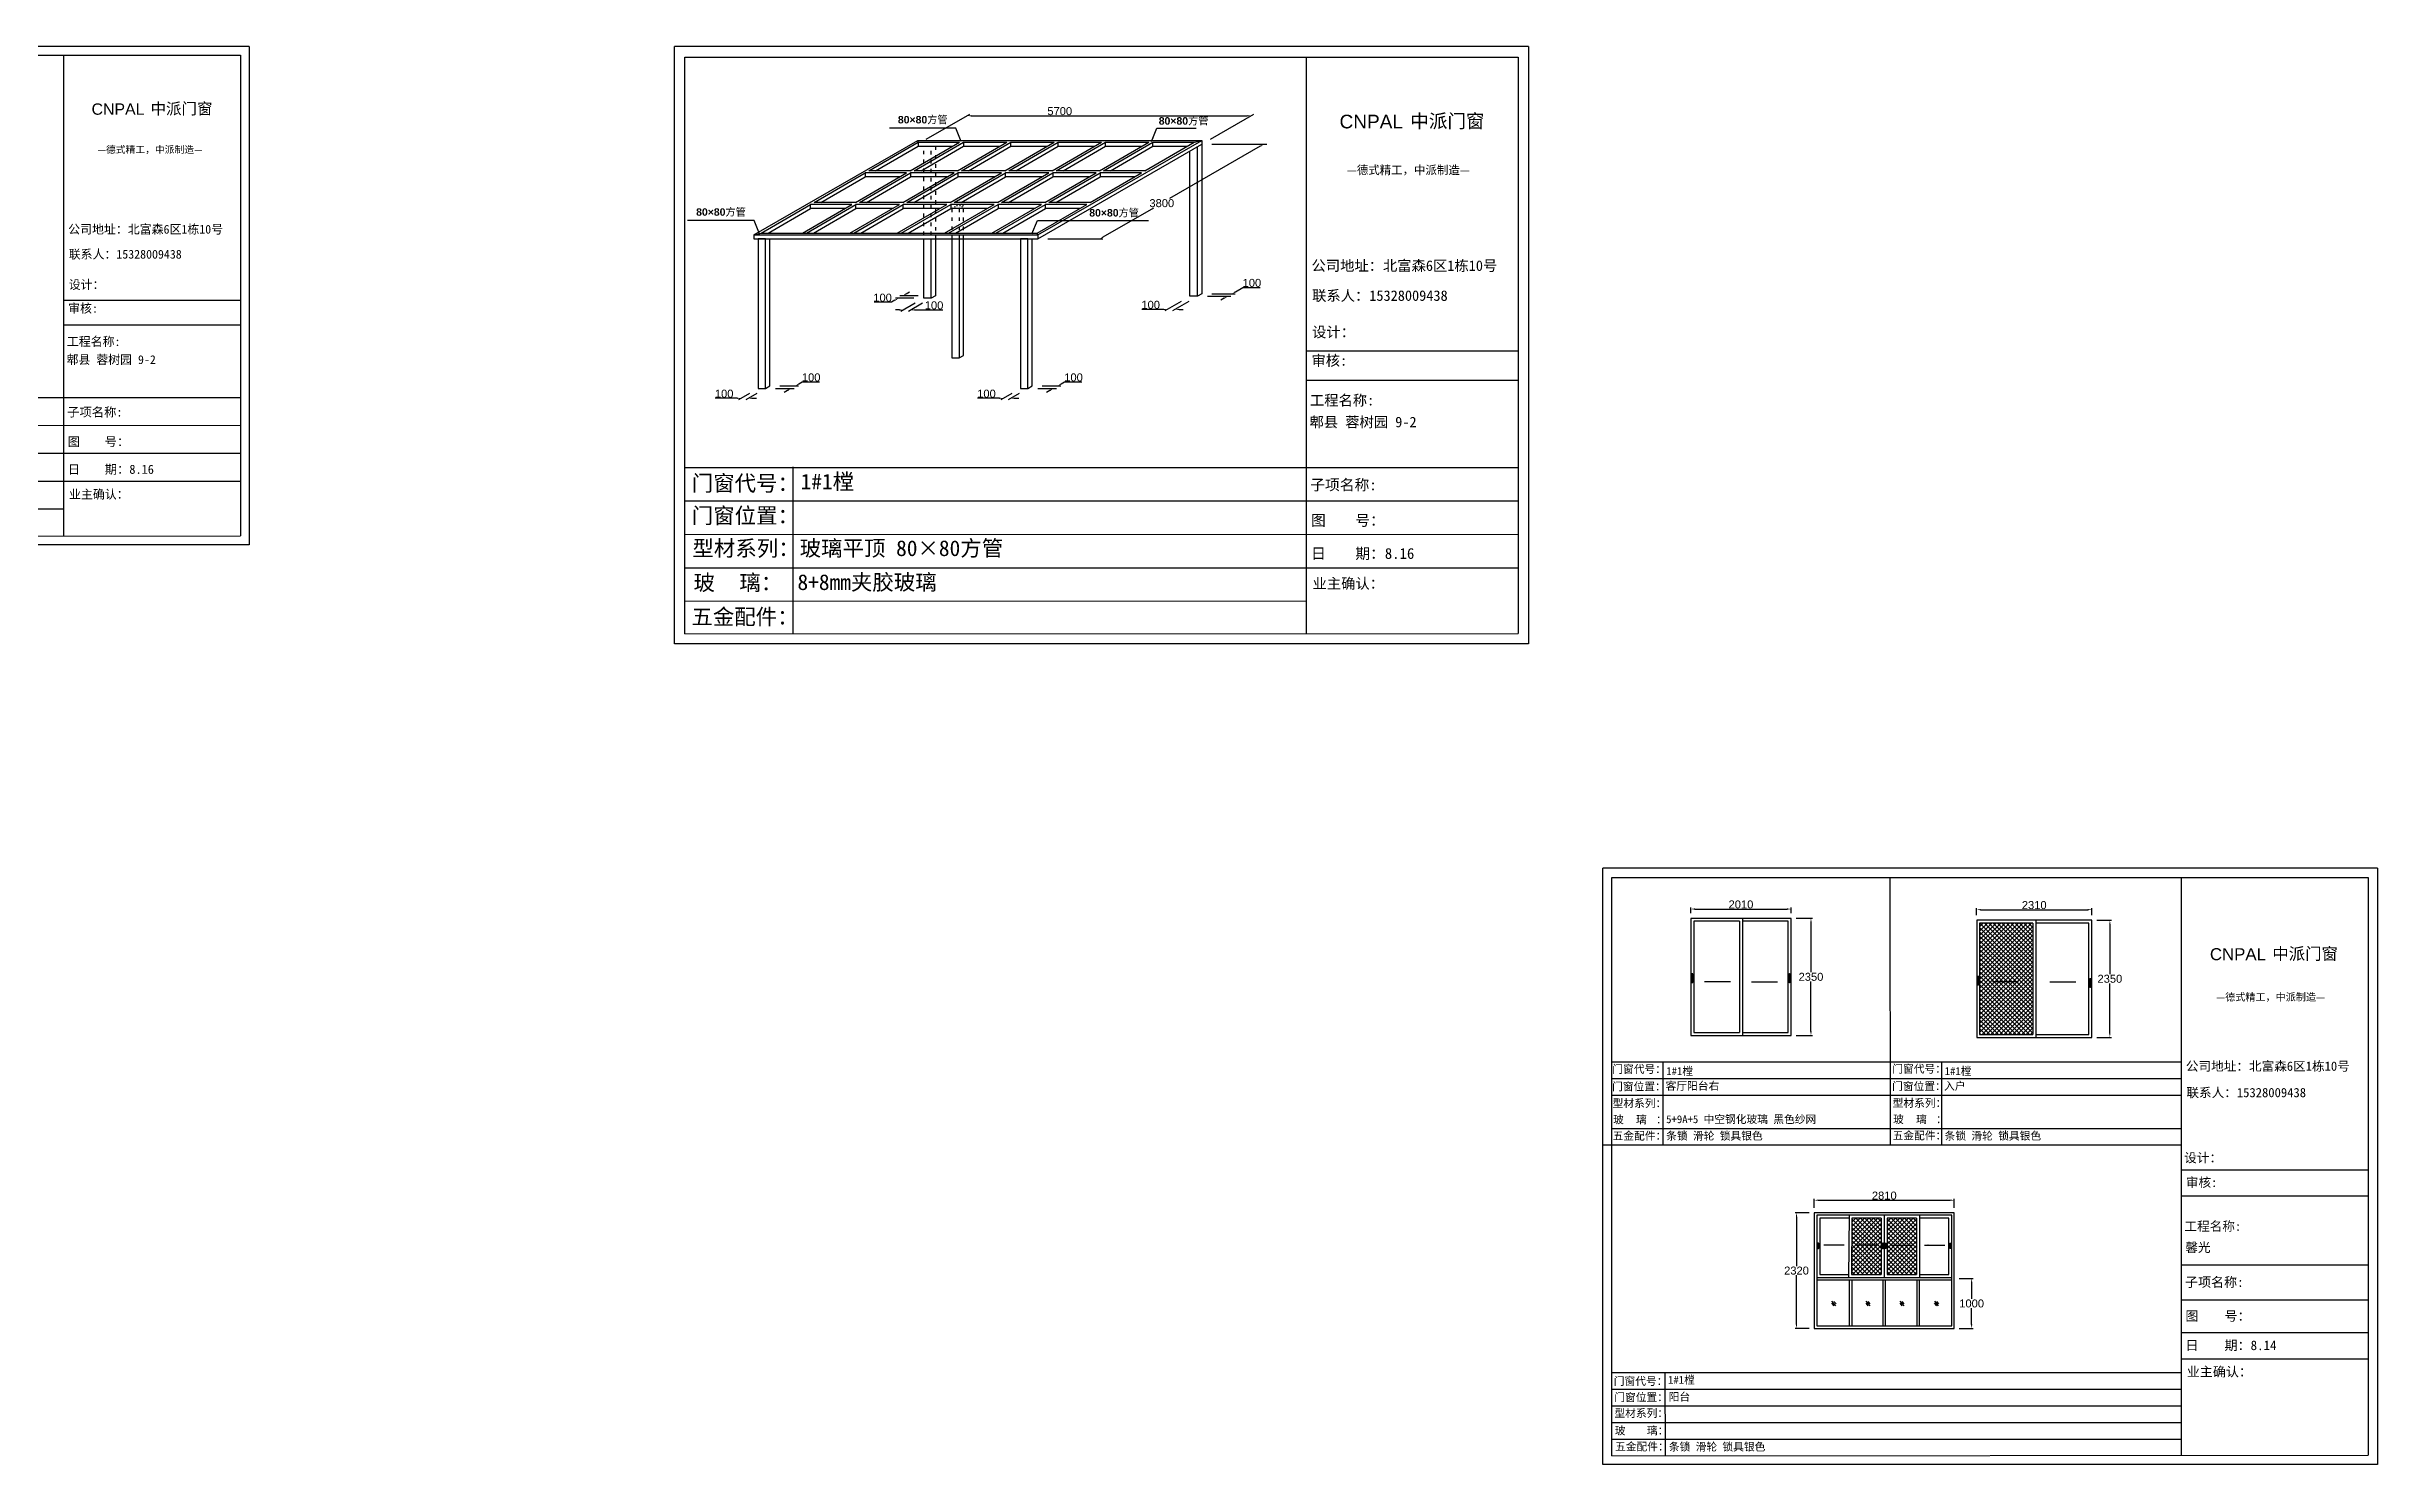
# Model space of a CAD drawing. Header units: inches. Extents: x -138455 to 599497, y -747149 to 13167.
# Drawn here: x 539619 to 586390, y -357947 to -329491 of the extents above; entities that cross this region are included whole.
import ezdxf

# ---------------------------------------------------------------- set-up
doc = ezdxf.new("R2010")
doc.units = ezdxf.units.IN
doc.header["$MEASUREMENT"] = 0
doc.header["$PDMODE"] = 35
doc.header["$PDSIZE"] = -3
doc.linetypes.add('ACAD_ISO03W100', pattern=[30, 12, -18])
doc.layers.add('0 @ 1', color=7, linetype='Continuous')
doc.styles.add('Annotative', font='arialbd.ttf')
doc.styles.add('MtXpl_', font='')
doc.styles.add('MtXpl__1', font='')
doc.styles.get("Standard").update_dxf_attribs({"font": 'arial.ttf'})
doc.styles.get('MtXpl_').set_extended_font_data('SimSun')
doc.styles.get('MtXpl__1').set_extended_font_data('SimSun', bold=True)
doc.dimstyles.get("Standard").update_dxf_attribs({"dimtxt": 80, "dimasz": 70, "dimexe": 40, "dimexo": 80, "dimgap": 0, "dimtad": 1, "dimtih": 1, "dimtoh": 1, "dimdec": 0, "dimzin": 0, "dimdsep": 46, "dimtxsty": 'Standard', "dimcen": 0.09, "dimadec": 0, "dimazin": 0, "dimtfac": 1, "dimtdec": 0, "dimtofl": 0, "dimtmove": 0, "dimatfit": 3, "dimfxl": 0, "dimtolj": 1, "dimtzin": 0, "dimarcsym": 0})

# ---------------------------------------------------------------- blocks, each defined once
blk = doc.blocks.new('*D1218')
at = {"color": 0, "lineweight": -2, "transparency": 16777216}
for p, q in [((557272, -331352), (558144, -330849)), ((558172, -330879), (563712, -330879)), ((562972, -331352), (563844, -330849))]:
    blk.add_line(p, q, dxfattribs=at)
at = {"color": 0, "transparency": 16777216}
for points in [[(558172, -330866), (558172, -330892), (558092, -330879)], [(563712, -330866), (563712, -330892), (563792, -330879)]]:
    blk.add_solid(points, dxfattribs=at)
at = {"layer": 'Defpoints', "color": 0, "transparency": 16777216}
for p in [(563792, -330879), (557099, -331452), (562799, -331452)]:
    blk.add_point(p, dxfattribs=at)
at = {"color": 0, "transparency": 16777216, "insert": (559949, -330787), "char_height": 160, "attachment_point": 5}
blk.add_mtext('\\A1;5700', dxfattribs=at)
blk = doc.blocks.new('*D1219')
at = {"color": 0, "lineweight": -2, "transparency": 16777216}
for p, q in [((563974, -331492), (562155, -332542)), ((562999, -331452), (564103, -331452)), ((560821, -333312), (561838, -332726)), ((559708, -333352), (560812, -333352))]:
    blk.add_line(p, q, dxfattribs=at)
at = {"color": 0, "transparency": 16777216}
for points in [[(563967, -331481), (563980, -331504), (564043, -331452)], [(560815, -333301), (560828, -333324), (560752, -333352)]]:
    blk.add_solid(points, dxfattribs=at)
at = {"layer": 'Defpoints', "color": 0, "transparency": 16777216}
for p in [(562799, -331452), (564043, -331452), (559508, -333352)]:
    blk.add_point(p, dxfattribs=at)
at = {"color": 0, "transparency": 16777216, "insert": (561997, -332634), "char_height": 160, "attachment_point": 5}
blk.add_mtext('\\A1;3800', dxfattribs=at)
blk = doc.blocks.new('*D1220')
at = {"color": 0, "lineweight": -2, "transparency": 16777216}
for p, q in [((553473, -336549), (553036, -336549)), ((553722, -336452), (553502, -336579)), ((553872, -336452), (553652, -336579)), ((553783, -336549), (553863, -336549))]:
    blk.add_line(p, q, dxfattribs=at)
at = {"color": 0, "transparency": 16777216}
for points in [[(553473, -336536), (553473, -336563), (553553, -336549)], [(553783, -336536), (553783, -336563), (553703, -336549)]]:
    blk.add_solid(points, dxfattribs=at)
at = {"layer": 'Defpoints', "color": 0, "transparency": 16777216}
for p in [(553703, -336549), (553895, -336352), (554045, -336352)]:
    blk.add_point(p, dxfattribs=at)
at = {"color": 0, "transparency": 16777216, "insert": (553215, -336458), "char_height": 160, "attachment_point": 5}
blk.add_mtext('\\A1;100', dxfattribs=at)
blk = doc.blocks.new('*D1221')
at = {"color": 0, "lineweight": -2, "transparency": 16777216}
for p, q in [((554713, -336262), (554782, -336222)), ((554782, -336222), (555130, -336222)), ((554245, -336352), (554617, -336352)), ((554332, -336302), (554704, -336302)), ((554488, -336392), (554419, -336432))]:
    blk.add_line(p, q, dxfattribs=at)
at = {"color": 0, "transparency": 16777216}
for points in [[(554706, -336251), (554720, -336274), (554644, -336302)], [(554481, -336381), (554495, -336404), (554557, -336352)]]:
    blk.add_solid(points, dxfattribs=at)
at = {"layer": 'Defpoints', "color": 0, "transparency": 16777216}
for p in [(554045, -336352), (554132, -336302), (554644, -336302)]:
    blk.add_point(p, dxfattribs=at)
at = {"color": 0, "transparency": 16777216, "insert": (554961, -336131), "char_height": 160, "attachment_point": 5}
blk.add_mtext('\\A1;100', dxfattribs=at)
blk = doc.blocks.new('*D1222')
at = {"color": 0, "lineweight": -2, "transparency": 16777216}
for p, q in [((558738, -336549), (558300, -336549)), ((558986, -336452), (558766, -336579)), ((559136, -336452), (558916, -336579)), ((559048, -336549), (559128, -336549))]:
    blk.add_line(p, q, dxfattribs=at)
at = {"color": 0, "transparency": 16777216}
for points in [[(558738, -336536), (558738, -336563), (558818, -336549)], [(559048, -336536), (559048, -336563), (558968, -336549)]]:
    blk.add_solid(points, dxfattribs=at)
at = {"layer": 'Defpoints', "color": 0, "transparency": 16777216}
for p in [(558968, -336549), (559159, -336352), (559309, -336352)]:
    blk.add_point(p, dxfattribs=at)
at = {"color": 0, "transparency": 16777216, "insert": (558479, -336458), "char_height": 160, "attachment_point": 5}
blk.add_mtext('\\A1;100', dxfattribs=at)
blk = doc.blocks.new('*D1223')
at = {"color": 0, "lineweight": -2, "transparency": 16777216}
for p, q in [((559977, -336262), (560047, -336222)), ((560047, -336222), (560395, -336222)), ((559509, -336352), (559881, -336352)), ((559596, -336302), (559968, -336302)), ((559752, -336392), (559683, -336432))]:
    blk.add_line(p, q, dxfattribs=at)
at = {"color": 0, "transparency": 16777216}
for points in [[(559971, -336251), (559984, -336274), (559908, -336302)], [(559746, -336381), (559759, -336404), (559821, -336352)]]:
    blk.add_solid(points, dxfattribs=at)
at = {"layer": 'Defpoints', "color": 0, "transparency": 16777216}
for p in [(559309, -336352), (559396, -336302), (559908, -336302)]:
    blk.add_point(p, dxfattribs=at)
at = {"color": 0, "transparency": 16777216, "insert": (560226, -336131), "char_height": 160, "attachment_point": 5}
blk.add_mtext('\\A1;100', dxfattribs=at)
blk = doc.blocks.new('*D1224')
at = {"color": 0, "lineweight": -2, "transparency": 16777216}
for p, q in [((556733, -334777), (556653, -334777)), ((557046, -334642), (556761, -334807)), ((557196, -334642), (556911, -334807)), ((557043, -334777), (557606, -334777))]:
    blk.add_line(p, q, dxfattribs=at)
at = {"color": 0, "transparency": 16777216}
for points in [[(556733, -334763), (556733, -334790), (556813, -334777)], [(557043, -334763), (557043, -334790), (556963, -334777)]]:
    blk.add_solid(points, dxfattribs=at)
at = {"layer": 'Defpoints', "color": 0, "transparency": 16777216}
for p in [(556963, -334777), (557219, -334542), (557369, -334542)]:
    blk.add_point(p, dxfattribs=at)
at = {"color": 0, "transparency": 16777216, "insert": (557427, -334685), "char_height": 160, "attachment_point": 5}
blk.add_mtext('\\A1;100', dxfattribs=at)
blk = doc.blocks.new('*D1225')
at = {"color": 0, "lineweight": -2, "transparency": 16777216}
for p, q in [((556867, -334452), (556937, -334412)), ((556573, -334622), (556225, -334622)), ((556642, -334582), (556573, -334622)), ((557019, -334542), (556651, -334542)), ((557105, -334492), (556738, -334492))]:
    blk.add_line(p, q, dxfattribs=at)
at = {"color": 0, "transparency": 16777216}
for points in [[(556636, -334571), (556649, -334594), (556711, -334542)], [(556861, -334441), (556874, -334464), (556798, -334492)]]:
    blk.add_solid(points, dxfattribs=at)
at = {"layer": 'Defpoints', "color": 0, "transparency": 16777216}
for p in [(556798, -334492), (557219, -334542), (557305, -334492)]:
    blk.add_point(p, dxfattribs=at)
at = {"color": 0, "transparency": 16777216, "insert": (556394, -334531), "char_height": 160, "attachment_point": 5}
blk.add_mtext('\\A1;100', dxfattribs=at)
blk = doc.blocks.new('*D1226')
at = {"color": 0, "lineweight": -2, "transparency": 16777216}
for p, q in [((563476, -334412), (563626, -334325)), ((563626, -334325), (563974, -334325)), ((562912, -334502), (563380, -334502)), ((562999, -334452), (563467, -334452)), ((563251, -334542), (563181, -334582))]:
    blk.add_line(p, q, dxfattribs=at)
at = {"color": 0, "transparency": 16777216}
for points in [[(563469, -334401), (563483, -334424), (563407, -334452)], [(563244, -334531), (563257, -334554), (563320, -334502)]]:
    blk.add_solid(points, dxfattribs=at)
at = {"layer": 'Defpoints', "color": 0, "transparency": 16777216}
for p in [(562712, -334502), (562799, -334452), (563407, -334452)]:
    blk.add_point(p, dxfattribs=at)
at = {"color": 0, "transparency": 16777216, "insert": (563805, -334234), "char_height": 160, "attachment_point": 5}
blk.add_mtext('\\A1;100', dxfattribs=at)
blk = doc.blocks.new('*D1227')
at = {"color": 0, "lineweight": -2, "transparency": 16777216}
for p, q in [((562033, -334766), (561595, -334766)), ((562389, -334607), (562061, -334796)), ((562539, -334607), (562211, -334796)), ((562343, -334766), (562423, -334766))]:
    blk.add_line(p, q, dxfattribs=at)
at = {"color": 0, "transparency": 16777216}
for points in [[(562033, -334753), (562033, -334779), (562113, -334766)], [(562343, -334753), (562343, -334779), (562263, -334766)]]:
    blk.add_solid(points, dxfattribs=at)
at = {"layer": 'Defpoints', "color": 0, "transparency": 16777216}
for p in [(562263, -334766), (562562, -334507), (562712, -334507)]:
    blk.add_point(p, dxfattribs=at)
at = {"color": 0, "transparency": 16777216, "insert": (561774, -334674), "char_height": 160, "attachment_point": 5}
blk.add_mtext('\\A1;100', dxfattribs=at)
blk = doc.blocks.new('*D1230')
at = {"color": 0, "lineweight": -2, "transparency": 16777216}
for p, q in [((572614, -346887), (572614, -346771)), ((572694, -346801), (574544, -346801)), ((574624, -346887), (574624, -346771))]:
    blk.add_line(p, q, dxfattribs=at)
at = {"color": 0, "transparency": 16777216}
for points in [[(572694, -346787), (572694, -346814), (572614, -346801)], [(574544, -346787), (574544, -346814), (574624, -346801)]]:
    blk.add_solid(points, dxfattribs=at)
at = {"layer": 'Defpoints', "color": 0, "transparency": 16777216}
for p in [(572614, -346987), (574624, -346801), (574624, -346987)]:
    blk.add_point(p, dxfattribs=at)
at = {"color": 0, "transparency": 16777216, "insert": (573619, -346709), "char_height": 160, "attachment_point": 5}
blk.add_mtext('\\A1;2010', dxfattribs=at)
blk = doc.blocks.new('*D1231')
at = {"color": 0, "lineweight": -2, "transparency": 16777216}
for p, q in [((574724, -346987), (575054, -346987)), ((575024, -347067), (575024, -348071)), ((575024, -349257), (575024, -348254)), ((574724, -349337), (575054, -349337))]:
    blk.add_line(p, q, dxfattribs=at)
at = {"color": 0, "transparency": 16777216}
for points in [[(575011, -347067), (575038, -347067), (575024, -346987)], [(575011, -349257), (575038, -349257), (575024, -349337)]]:
    blk.add_solid(points, dxfattribs=at)
at = {"layer": 'Defpoints', "color": 0, "transparency": 16777216}
for p in [(574624, -346987), (574624, -349337), (575024, -349337)]:
    blk.add_point(p, dxfattribs=at)
at = {"color": 0, "transparency": 16777216, "insert": (575024, -348162), "char_height": 160, "attachment_point": 5}
blk.add_mtext('\\A1;2350', dxfattribs=at)
blk = doc.blocks.new('*D1232')
at = {"color": 0, "lineweight": -2, "transparency": 16777216}
for p, q in [((578349, -346926), (578349, -346784)), ((578429, -346814), (580579, -346814)), ((580659, -346926), (580659, -346784))]:
    blk.add_line(p, q, dxfattribs=at)
at = {"color": 0, "transparency": 16777216}
for points in [[(578429, -346800), (578429, -346827), (578349, -346814)], [(580579, -346800), (580579, -346827), (580659, -346814)]]:
    blk.add_solid(points, dxfattribs=at)
at = {"layer": 'Defpoints', "color": 0, "transparency": 16777216}
for p in [(578349, -347026), (580659, -346814), (580659, -347026)]:
    blk.add_point(p, dxfattribs=at)
at = {"color": 0, "transparency": 16777216, "insert": (579504, -346722), "char_height": 160, "attachment_point": 5}
blk.add_mtext('\\A1;2310', dxfattribs=at)
blk = doc.blocks.new('*D1233')
at = {"color": 0, "lineweight": -2, "transparency": 16777216}
for p, q in [((580759, -347026), (581052, -347026)), ((581022, -347106), (581022, -348110)), ((581022, -349296), (581022, -348293)), ((580759, -349376), (581052, -349376))]:
    blk.add_line(p, q, dxfattribs=at)
at = {"color": 0, "transparency": 16777216}
for points in [[(581009, -347106), (581035, -347106), (581022, -347026)], [(581009, -349296), (581035, -349296), (581022, -349376)]]:
    blk.add_solid(points, dxfattribs=at)
at = {"layer": 'Defpoints', "color": 0, "transparency": 16777216}
for p in [(580659, -347026), (580659, -349376), (581022, -349376)]:
    blk.add_point(p, dxfattribs=at)
at = {"color": 0, "transparency": 16777216, "insert": (581022, -348201), "char_height": 160, "attachment_point": 5}
blk.add_mtext('\\A1;2350', dxfattribs=at)
blk = doc.blocks.new('*D1234')
at = {"color": 0, "lineweight": -2, "transparency": 16777216}
for p, q in [((578000, -354218), (578278, -354218)), ((578248, -354298), (578248, -354627)), ((578248, -355138), (578248, -354810)), ((578000, -355218), (578278, -355218))]:
    blk.add_line(p, q, dxfattribs=at)
at = {"color": 0, "transparency": 16777216}
for points in [[(578235, -354298), (578262, -354298), (578248, -354218)], [(578235, -355138), (578262, -355138), (578248, -355218)]]:
    blk.add_solid(points, dxfattribs=at)
at = {"layer": 'Defpoints', "color": 0, "transparency": 16777216}
for p in [(577900, -354218), (577900, -355218), (578248, -355218)]:
    blk.add_point(p, dxfattribs=at)
at = {"color": 0, "transparency": 16777216, "insert": (578248, -354718), "char_height": 160, "attachment_point": 5}
blk.add_mtext('\\A1;1000', dxfattribs=at)
blk = doc.blocks.new('*D1235')
at = {"color": 0, "lineweight": -2, "transparency": 16777216}
for p, q in [((574990, -352898), (574704, -352898)), ((574734, -352978), (574734, -353967)), ((574734, -355138), (574734, -354150)), ((574990, -355218), (574704, -355218))]:
    blk.add_line(p, q, dxfattribs=at)
at = {"color": 0, "transparency": 16777216}
for points in [[(574720, -352978), (574747, -352978), (574734, -352898)], [(574720, -355138), (574747, -355138), (574734, -355218)]]:
    blk.add_solid(points, dxfattribs=at)
at = {"layer": 'Defpoints', "color": 0, "transparency": 16777216}
for p in [(575090, -352898), (574734, -355218), (575090, -355218)]:
    blk.add_point(p, dxfattribs=at)
at = {"color": 0, "transparency": 16777216, "insert": (574734, -354058), "char_height": 160, "attachment_point": 5}
blk.add_mtext('\\A1;2320', dxfattribs=at)
blk = doc.blocks.new('*D1236')
at = {"color": 0, "lineweight": -2, "transparency": 16777216}
for p, q in [((575090, -352798), (575090, -352615)), ((575170, -352645), (577820, -352645)), ((577900, -352798), (577900, -352615))]:
    blk.add_line(p, q, dxfattribs=at)
at = {"color": 0, "transparency": 16777216}
for points in [[(575170, -352632), (575170, -352658), (575090, -352645)], [(577820, -352632), (577820, -352658), (577900, -352645)]]:
    blk.add_solid(points, dxfattribs=at)
at = {"layer": 'Defpoints', "color": 0, "transparency": 16777216}
for p in [(577900, -352645), (575090, -352898), (577900, -352898)]:
    blk.add_point(p, dxfattribs=at)
at = {"color": 0, "transparency": 16777216, "insert": (576495, -352553), "char_height": 160, "attachment_point": 5}
blk.add_mtext('\\A1;2810', dxfattribs=at)
blk = doc.blocks.new('123as')
at = {"color": 0}
for p, q in [((90189, 51387), (90252, 51462)), ((90194, 51330), (90312, 51470)), ((90251, 51335), (90314, 51410))]:
    blk.add_line(p, q, dxfattribs=at)
blk = doc.blocks.new('123z')
at = {"color": 0}
for points in [[(94078, 52755), (94078, 52755, 0.414214), (94088, 52765), (94088, 52845, 0.414214), (94078, 52855), (94078, 52855, 0.414214), (94068, 52845), (94068, 52765, 0.414214)], [(94078, 52775), (94078, 52775, 0.414214), (94083, 52780), (94083, 52830, 0.414214), (94078, 52835), (94078, 52835, 0.414214), (94073, 52830), (94073, 52780, 0.414214)]]:
    blk.add_lwpolyline(points, format="xyb", close=True, dxfattribs=at)

msp = doc.modelspace()

# ---------------------------------------------------------------- hatches: boundary and pattern name
h = msp.add_hatch()
h.set_pattern_fill('ANSI37', color=256, scale=500)
h.set_pattern_definition([(45, (20804.53, -3375.67), (-44.194174, 44.194174), []), (135, (20804.53, -3375.67), (-44.194174, -44.194174), [])])
h.paths.add_polyline_path([(579474.2, -347086.3), (578409.2, -347086.3), (578409.2, -349316.3), (579474.2, -349316.3)])
h = msp.add_hatch()
h.set_pattern_fill('ANSI37', color=256, scale=500)
h.set_pattern_definition([(45, (13598.104, -10854.995), (-44.194174, 44.194174), []), (135, (13598.104, -10854.995), (-44.194174, -44.194174), [])])
h.paths.add_polyline_path([(575847.3, -353008.3), (575836, -354133.3), (576435.4, -354133.3), (576435.4, -353008.3)])
h.paths.add_polyline_path([(576555.4, -353008.3), (576555.4, -354133.3), (577142.9, -354133.3), (577142.9, -353008.3)])

# ---------------------------------------------------------------- linework, layer by layer
for p, q in [((543682.8, -329491), (530209.4, -329491)), ((530384.8, -329665.7), (543508.1, -329665.7)), ((539960.8, -329665.7), (539960.8, -339313.4)), ((543508.1, -329665.7), (543508.1, -339312.8)), ((543682.8, -329491), (543682.8, -339488)), ((569355.9, -329491), (552216.7, -329491)), ((552216.7, -341478.8), (552216.7, -329491)), ((552427, -329700.5), (569146.3, -329700.5)), ((552427, -341280.4), (552427, -329700.5)), ((564892.7, -329700.5), (564892.7, -341269.4)), ((569146.3, -329700.5), (569146.3, -341268.7)), ((569355.9, -329491), (569355.9, -341478.8)), ((553808.1, -333272.2), (557099, -331372.2)), ((556116.6, -331985.5), (557109.7, -331412.2)), ((556255.2, -331985.5), (557109.7, -331492.2)), ((556946.6, -331985.5), (557939.7, -331412.2)), ((557026.6, -331985.5), (558019.7, -331412.2)), ((557099, -331372.2), (562799, -331372.2)), ((557109.7, -331412.2), (557099, -331372.2)), ((557109.7, -331412.2), (557939.7, -331412.2)), ((557109.7, -331412.2), (557109.7, -331492.2)), ((557109.7, -331492.2), (557801.1, -331492.2)), ((557165.2, -331985.5), (558019.7, -331492.2)), ((557896.6, -331985.5), (558889.7, -331412.2)), ((557976.6, -331985.5), (558969.7, -331412.2)), ((558019.7, -331412.2), (558019.7, -331492.2)), ((558019.7, -331412.2), (558889.7, -331412.2)), ((558019.7, -331492.2), (558751.1, -331492.2)), ((558115.2, -331985.5), (558969.7, -331492.2)), ((558846.6, -331985.5), (559839.7, -331412.2)), ((558926.6, -331985.5), (559919.7, -331412.2)), ((558969.7, -331412.2), (559839.7, -331412.2)), ((558969.7, -331492.2), (558969.7, -331412.2)), ((558969.7, -331492.2), (559701.1, -331492.2)), ((559065.2, -331985.5), (559919.7, -331492.2)), ((559508.1, -333352.2), (562799, -331452.2)), ((559508.1, -333352.2), (562799, -331452.2)), ((559796.6, -331985.5), (560789.7, -331412.2)), ((559876.6, -331985.5), (560869.7, -331412.2)), ((559919.7, -331492.2), (559919.7, -331412.2)), ((559919.7, -331412.2), (560789.7, -331412.2)), ((559919.7, -331492.2), (560651.1, -331492.2)), ((560015.2, -331985.5), (560869.7, -331492.2)), ((560015.2, -331985.5), (560869.7, -331492.2)), ((560639.7, -332618.9), (562799, -331372.2)), ((560746.6, -331985.5), (561739.7, -331412.2)), ((560826.6, -331985.5), (561819.7, -331412.2)), ((560869.7, -331492.2), (560869.7, -331412.2)), ((560869.7, -331412.2), (561739.7, -331412.2)), ((560869.7, -331492.2), (561601.1, -331492.2)), ((560965.2, -331985.5), (561819.7, -331492.2)), ((560965.2, -331985.5), (561819.7, -331492.2)), ((561656.6, -331985.5), (562649.7, -331412.2)), ((561819.7, -331492.2), (561819.7, -331412.2)), ((561819.7, -331412.2), (562649.7, -331412.2)), ((561819.7, -331492.2), (562511.1, -331492.2)), ((562562.4, -334502.2), (562562.4, -331588.8)), ((562649.7, -331412.2), (562799, -331372.2)), ((562712.4, -334502.2), (562712.4, -331502.2)), ((562799, -331372.2), (562799, -331452.2)), ((562799, -331452.2), (562799, -334452.2)), ((555019.7, -332618.9), (556047.4, -332025.5)), ((555849.7, -332618.9), (556877.4, -332025.5)), ((555929.7, -332618.9), (556957.4, -332025.5)), ((556047.4, -332025.5), (556047.4, -332105.5)), ((556877.4, -332025.5), (556047.4, -332025.5)), ((556946.6, -331985.5), (556116.6, -331985.5)), ((556799.7, -332618.9), (557827.4, -332025.5)), ((556879.7, -332618.9), (557907.4, -332025.5)), ((556957.4, -332025.5), (556957.4, -332105.5)), ((557827.4, -332025.5), (556957.4, -332025.5)), ((557896.6, -331985.5), (557026.6, -331985.5)), ((557749.7, -332618.9), (558777.4, -332025.5)), ((557829.7, -332618.9), (558857.4, -332025.5)), ((557907.4, -332025.5), (557907.4, -332105.5)), ((558777.4, -332025.5), (557907.4, -332025.5)), ((558846.6, -331985.5), (557976.6, -331985.5)), ((558699.7, -332618.9), (559727.4, -332025.5)), ((558779.7, -332618.9), (559807.4, -332025.5)), ((558857.4, -332105.5), (558857.4, -332025.5)), ((559727.4, -332025.5), (558857.4, -332025.5)), ((559796.6, -331985.5), (558926.6, -331985.5)), ((559649.7, -332618.9), (560677.4, -332025.5)), ((559729.7, -332618.9), (560757.4, -332025.5)), ((559807.4, -332025.5), (559807.4, -332105.5)), ((560677.4, -332025.5), (559807.4, -332025.5)), ((560746.6, -331985.5), (559876.6, -331985.5)), ((560559.7, -332618.9), (561587.4, -332025.5)), ((561587.4, -332025.5), (560757.4, -332025.5)), ((560757.4, -332025.5), (560757.4, -332105.5)), ((561656.6, -331985.5), (560826.6, -331985.5)), ((555158.2, -332618.9), (556047.4, -332105.5)), ((556738.8, -332105.5), (556047.4, -332105.5)), ((556068.2, -332618.9), (556957.4, -332105.5)), ((557688.8, -332105.5), (556957.4, -332105.5)), ((557018.2, -332618.9), (557907.4, -332105.5)), ((558638.8, -332105.5), (557907.4, -332105.5)), ((557968.2, -332618.9), (558857.4, -332105.5)), ((557968.2, -332618.9), (558857.4, -332105.5)), ((559588.8, -332105.5), (558857.4, -332105.5)), ((558918.2, -332618.9), (559807.4, -332105.5)), ((558918.2, -332618.9), (559807.4, -332105.5)), ((560538.8, -332105.5), (559807.4, -332105.5)), ((559868.2, -332618.9), (560757.4, -332105.5)), ((559868.2, -332618.9), (560757.4, -332105.5)), ((561448.8, -332105.5), (560757.4, -332105.5)), ((553957.4, -333232.2), (554950.4, -332658.9)), ((554095.9, -333232.2), (554950.4, -332738.9)), ((554787.4, -333232.2), (555780.4, -332658.9)), ((554867.4, -333232.2), (555860.4, -332658.9)), ((554950.4, -332738.9), (554950.4, -332658.9)), ((555780.4, -332658.9), (554950.4, -332658.9)), ((555641.8, -332738.9), (554950.4, -332738.9)), ((555005.9, -333232.2), (555860.4, -332738.9)), ((555005.9, -333232.2), (555860.4, -332738.9)), ((555849.7, -332618.9), (555019.7, -332618.9)), ((555737.4, -333232.2), (556730.4, -332658.9)), ((555817.4, -333232.2), (556810.4, -332658.9)), ((555860.4, -332738.9), (555860.4, -332658.9)), ((556730.4, -332658.9), (555860.4, -332658.9)), ((556591.8, -332738.9), (555860.4, -332738.9)), ((556799.7, -332618.9), (555929.7, -332618.9)), ((555955.9, -333232.2), (556810.4, -332738.9)), ((555955.9, -333232.2), (556810.4, -332738.9)), ((556687.4, -333232.2), (557680.4, -332658.9)), ((556767.4, -333232.2), (557760.4, -332658.9)), ((556810.4, -332738.9), (556810.4, -332658.9)), ((557680.4, -332658.9), (556810.4, -332658.9)), ((557541.8, -332738.9), (556810.4, -332738.9)), ((557749.7, -332618.9), (556879.7, -332618.9)), ((556905.9, -333232.2), (557760.4, -332738.9)), ((556905.9, -333232.2), (557760.4, -332738.9)), ((557637.4, -333232.2), (558630.4, -332658.9)), ((557717.4, -333232.2), (558710.4, -332658.9)), ((557760.4, -332658.9), (557760.4, -332738.9)), ((558630.4, -332658.9), (557760.4, -332658.9)), ((558491.8, -332738.9), (557760.4, -332738.9)), ((557932.7, -332738.9), (557782.7, -332738.9)), ((558699.7, -332618.9), (557829.7, -332618.9)), ((557855.9, -333232.2), (558710.4, -332738.9)), ((557855.9, -333232.2), (558710.4, -332738.9)), ((558587.4, -333232.2), (559580.4, -332658.9)), ((558667.4, -333232.2), (559660.4, -332658.9)), ((558710.4, -332658.9), (558710.4, -332738.9)), ((559580.4, -332658.9), (558710.4, -332658.9)), ((559441.8, -332738.9), (558710.4, -332738.9)), ((559649.7, -332618.9), (558779.7, -332618.9)), ((558805.9, -333232.2), (559660.4, -332738.9)), ((558805.9, -333232.2), (559660.4, -332738.9)), ((559497.4, -333232.2), (560490.4, -332658.9)), ((559508.1, -333272.2), (560639.7, -332618.9)), ((560490.4, -332658.9), (559660.4, -332658.9)), ((559660.4, -332738.9), (559660.4, -332658.9)), ((560351.8, -332738.9), (559660.4, -332738.9)), ((560559.7, -332618.9), (559729.7, -332618.9)), ((553808.1, -333272.2), (553957.4, -333232.2)), ((553808.1, -333272.2), (553808.1, -333352.2)), ((553808.1, -333272.2), (559428.1, -333272.2)), ((553808.1, -333352.2), (559508.1, -333352.2)), ((553957.4, -333232.2), (554787.4, -333232.2)), ((554131.8, -336302.2), (554131.8, -333352.2)), ((554787.4, -333232.2), (554867.4, -333232.2)), ((554867.4, -333232.2), (559497.4, -333232.2)), ((557218.8, -334542.2), (557218.8, -333352.2)), ((557368.8, -334542.2), (557368.8, -333352.2)), ((557455.4, -333352.2), (557455.4, -334492.2)), ((557782.7, -333352.2), (557782.7, -335738.9)), ((557932.7, -333352.2), (557932.7, -335738.9)), ((558019.3, -335688.9), (558019.3, -333352.2)), ((559396, -336302.2), (559396, -333352.2)), ((559428.1, -333272.2), (559508.1, -333272.2)), ((559508.1, -333272.2), (559497.4, -333232.2)), ((559508.1, -333272.2), (559508.1, -333352.2)), ((539960.8, -334581.3), (543508.1, -334581.3)), ((557368.8, -334542.2), (557218.8, -334542.2)), ((557455.4, -334492.2), (557368.8, -334542.2)), ((562712.4, -334502.2), (562562.4, -334502.2)), ((562799, -334452.2), (562712.4, -334502.2)), ((539960.8, -335072.6), (543508.1, -335072.6)), ((557782.7, -335738.9), (557932.7, -335738.9)), ((557932.7, -335738.9), (558019.3, -335688.9)), ((564892.7, -335595), (569146.3, -335595)), ((564892.7, -336184.1), (569146.3, -336184.1)), ((530383, -336535.9), (543508.1, -336535.9)), ((554045.1, -336352.2), (554131.8, -336302.2)), ((559309.4, -336352.2), (559396, -336302.2)), ((530383.3, -337095.6), (543508.1, -337091.9)), ((530383.7, -337655.5), (543508.1, -337651.7)), ((552424.8, -337938.8), (569146.3, -337938.8)), ((554591.6, -337922.4), (554592.6, -341265.4)), ((530384, -338215.7), (543508.1, -338215.7)), ((552425.2, -338609.9), (569146.3, -338605.4)), ((530384.4, -338771.4), (539960.8, -338766.4)), ((543682.8, -339488), (530209.4, -339488)), ((530384.8, -339322.6), (543508.1, -339312.8)), ((552425.7, -339281.3), (569146.3, -339276.7)), ((552426.1, -339953.1), (569146.3, -339953.1)), ((552426.5, -340619.4), (564892.7, -340613.4)), ((552427, -341280.4), (569146.3, -341268.7)), ((569355.9, -341478.8), (552216.7, -341478.8)), ((586390.3, -345982.9), (570845.8, -345982.9)), ((570845.8, -357947.4), (570845.8, -345982.9)), ((586390.3, -345982.9), (586390.3, -357947.4)), ((571031.3, -346167.8), (586205.4, -346167.8)), ((571031.3, -357772.3), (571031.3, -346167.8)), ((576619.8, -351534.7), (576615.8, -346167.8)), ((582451.2, -346167.8), (582451.2, -357762.6)), ((586205.4, -346167.8), (586205.4, -357761.9)), ((573648.5, -346987.4), (573648.5, -349337.4)), ((579534.2, -347026.3), (579534.2, -349376.3)), ((573588.5, -347047.4), (573588.5, -349277.4)), ((579474.2, -347086.3), (579474.2, -349316.3)), ((571031, -349867.1), (582451.2, -349867.1)), ((571031, -350200.9), (582451.2, -350200.9)), ((572053.8, -349867.1), (572053.8, -351536.2)), ((577641.4, -349867.1), (577641.4, -351536.2)), ((571031, -350534.8), (582451.2, -350534.8)), ((571031, -351202.4), (582451.2, -351202.4)), ((570845.8, -351536.7), (582451.2, -351531.8)), ((582451.2, -352035.3), (586205.4, -352035.3)), ((582451.2, -352555.2), (586205.4, -352555.2)), ((577900.4, -352898.3), (575090.4, -352898.3)), ((575090.4, -352898.3), (575090.4, -355218.3)), ((575140.4, -352948.3), (575140.4, -355168.3)), ((575787.9, -352948.3), (575140.4, -352948.3)), ((575787.3, -353008.3), (575200.4, -353008.3)), ((575200.4, -353008.3), (575200.4, -354133.3)), ((575787.9, -352948.3), (575775.4, -354193.3)), ((576435.4, -352948.3), (575787.9, -352948.3)), ((575847.3, -353008.3), (575836, -354133.3)), ((576435.4, -353008.3), (575847.3, -353008.3)), ((577202.9, -352948.3), (576435.4, -352948.3)), ((576435.4, -353008.3), (576435.4, -354133.3)), ((576495.4, -352948.3), (576495.4, -354193.3)), ((576555.4, -353008.3), (576555.4, -354133.3)), ((577142.9, -353008.3), (576555.4, -353008.3)), ((577142.9, -353008.3), (577142.9, -354133.3)), ((577850.4, -352948.3), (577202.9, -352948.3)), ((577202.9, -352948.3), (577202.9, -354193.3)), ((577790.4, -353008.3), (577202.9, -353008.3)), ((577790.4, -354133.3), (577790.4, -353008.3)), ((577850.4, -355168.3), (577850.4, -352948.3)), ((577900.4, -355218.3), (577900.4, -352898.3)), ((582451.2, -353944.5), (586205.4, -353944.5)), ((575140.4, -354193.3), (577142.9, -354193.3)), ((575140.4, -354243.3), (577850.4, -354243.3)), ((575200.4, -354133.3), (575776, -354133.3)), ((575792.9, -354243.3), (575792.9, -355168.3)), ((575836, -354133.3), (576435.4, -354133.3)), ((575842.9, -354243.3), (575842.9, -355168.3)), ((576470.4, -355168.3), (576470.4, -354243.3)), ((576520.4, -355168.3), (576520.4, -354243.3)), ((576555.4, -354133.3), (577142.9, -354133.3)), ((577142.9, -354193.3), (577850.4, -354193.3)), ((577147.9, -354243.3), (577147.9, -355168.3)), ((577197.9, -354243.3), (577197.9, -355168.3)), ((577202.9, -354133.3), (577790.4, -354133.3)), ((582451.2, -354641.4), (586205.4, -354641.4)), ((575090.4, -355218.3), (577900.4, -355218.3)), ((575140.4, -355168.3), (577850.4, -355168.3)), ((582451.2, -355299.9), (586205.4, -355299.9)), ((582451.2, -355827.7), (586205.4, -355827.7)), ((571034.7, -356102.8), (582454.9, -356102.8)), ((572094.8, -356102.8), (572096, -357771.6)), ((571034.7, -356436.6), (582454.9, -356436.6)), ((571034.7, -356770.4), (582454.9, -356770.4)), ((571034.7, -357104.2), (582454.9, -357104.2)), ((571031.3, -357772.3), (586205.4, -357761.9)), ((571034.7, -357438), (582454.9, -357438)), ((586390.3, -357947.4), (570845.8, -357947.4))]:
    msp.add_line(p, q)
at = {"linetype": 'ACAD_ISO03W100', "ltscale": 6}
for p, q in [((557218.8, -333452), (557218.8, -331492.2)), ((557368.8, -333456.5), (557368.8, -331492.2)), ((557455.4, -331492.2), (557455.4, -333447.5)), ((557782.7, -332738.9), (557782.7, -333352.2)), ((557932.7, -332738.9), (557932.7, -333352.2)), ((558019.3, -333352.2), (558019.3, -332688.9))]:
    msp.add_line(p, q, dxfattribs=at)
at = {"linetype": 'ACAD_ISO03W100', "ltscale": 2}
for p, q in [((557782.7, -332738.9), (557869.3, -332688.9)), ((558019.3, -332688.9), (557869.3, -332688.9)), ((557932.7, -332738.9), (558019.3, -332688.9))]:
    msp.add_line(p, q, dxfattribs=at)
for points in [[(553895.1, -336352.2), (554045.1, -336352.2), (554045.1, -333352.2), (553895.1, -333352.2)], [(559159.4, -336352.2), (559309.4, -336352.2), (559309.4, -333352.2), (559159.4, -333352.2)], [(572613.5, -349337.4), (574623.5, -349337.4), (574623.5, -346987.4), (572613.5, -346987.4)], [(578349.2, -349376.3), (580659.2, -349376.3), (580659.2, -347026.3), (578349.2, -347026.3)]]:
    msp.add_lwpolyline(points, close=True)
for points in [[(573588.5, -347047.4), (572673.5, -347047.4), (572673.5, -349277.4), (573588.5, -349277.4)], [(573648.5, -349277.4), (574563.5, -349277.4), (574563.5, -347047.4), (573648.5, -347047.4)], [(579474.2, -347086.3), (578409.2, -347086.3), (578409.2, -349316.3), (579474.2, -349316.3)], [(579534.2, -349316.3), (580599.2, -349316.3), (580599.2, -347086.3), (579534.2, -347086.3)]]:
    msp.add_lwpolyline(points)
at = {"color": 0}
for points in [[(572644.3, -348278.9), (572644.3, -348278.9, 0.4142136), (572655.3, -348267.9), (572655.3, -348108.6, 0.4142136), (572644.3, -348097.7), (572644.3, -348097.7, 0.4142136), (572633.4, -348108.6), (572633.4, -348267.9, 0.4142136)], [(572644.3, -348257), (572644.3, -348257, 0.4142136), (572649.8, -348251.5), (572649.8, -348125.1, 0.4142136), (572644.3, -348119.6), (572644.3, -348119.6, 0.4142136), (572638.9, -348125.1), (572638.9, -348251.5, 0.4142136)], [(574592.7, -348278.9), (574592.7, -348278.9, -0.4142136), (574581.8, -348267.9), (574581.8, -348108.6, -0.4142136), (574592.7, -348097.7), (574592.7, -348097.7, -0.4142136), (574603.7, -348108.6), (574603.7, -348267.9, -0.4142136)], [(574592.7, -348257), (574592.7, -348257, -0.4142136), (574587.2, -348251.5), (574587.2, -348125.1, -0.4142136), (574592.7, -348119.6), (574592.7, -348119.6, -0.4142136), (574598.2, -348125.1), (574598.2, -348251.5, -0.4142136)], [(578380.1, -348326.7), (578380.1, -348326.7, -0.4142136), (578369.2, -348315.8), (578369.2, -348156.5, -0.4142136), (578380.1, -348145.6), (578380.1, -348145.6, -0.4142136), (578391.1, -348156.5), (578391.1, -348315.8, -0.4142136)], [(578380.1, -348304.8), (578380.1, -348304.8, -0.4142136), (578374.7, -348299.4), (578374.7, -348172.9, -0.4142136), (578380.1, -348167.5), (578380.1, -348167.5, -0.4142136), (578385.6, -348172.9), (578385.6, -348299.4, -0.4142136)], [(580627.8, -348374.2), (580627.8, -348374.2, -0.4142136), (580616.9, -348363.2), (580616.9, -348204, -0.4142136), (580627.8, -348193), (580627.8, -348193, -0.4142136), (580638.8, -348204), (580638.8, -348363.2, -0.4142136)], [(580627.8, -348352.3), (580627.8, -348352.3, -0.4142136), (580622.4, -348346.8), (580622.4, -348220.4, -0.4142136), (580627.8, -348214.9), (580627.8, -348214.9, -0.4142136), (580633.3, -348220.4), (580633.3, -348346.8, -0.4142136)]]:
    msp.add_lwpolyline(points, format="xyb", close=True, dxfattribs=at)

# ---------------------------------------------------------------- block references
for name, p, xscale, yscale, zscale in [('123z', (472131.2, -411396.1), 1.095252602183295, 1.095252602183295, 1.095252602183295), ('123z', (473427.3, -411396.1), 1.095252602183295, 1.095252602183295, 1.095252602183295), ('123z', (679563.6, -411396.1), -1.095252602183295, 1.095252602183295, 1.095252602183295), ('123z', (680859.7, -411396.1), -1.095252602183295, 1.095252602183295, 1.095252602183295), ('123as', (635815, -389077.4), -0.6684526412304121, 0.6684526412304121, 0.6684526412304121), ('123as', (636502, -389077.4), -0.6684526412304121, 0.6684526412304121, 0.6684526412304121), ('123as', (637183.9, -389077.4), -0.6684526412304121, 0.6684526412304121, 0.6684526412304121), ('123as', (637876, -389077.4), -0.6684526412304121, 0.6684526412304121, 0.6684526412304121)]:
    msp.add_blockref(name, p, dxfattribs=dict(xscale=xscale, yscale=yscale, zscale=zscale))

# ---------------------------------------------------------------- texts
for height, p in [(227.94, (540520.6, -330859.2)), (273.33, (565563.9, -331131.7)), (241.23, (583029.8, -347827.5))]:
    msp.add_text('CNPAL', height=height).set_placement(p)
for s, height, style, p in [('中派门窗', 227.94, 'MtXpl_', (541704.1, -330849.8)), ('中派门窗', 273.33, 'MtXpl_', (566983.1, -331120.4)), ('—德式精工，中派制造—', 140.272, 'MtXpl_', (540639.8, -331627.6)), ('—德式精工，中派制造—', 168.205, 'MtXpl_', (565706.9, -332053.1)), ('公司地址：北富森6区1栋10号', 175.341, 'MtXpl_', (540052, -333245.1)), ('联系人：15328009438', 175.341, 'MtXpl_', (540061.6, -333746.4)), ('公司地址：北富森6区1栋10号', 210.256, 'MtXpl_', (565002.1, -333992.7)), ('设计：', 175.34, 'MtXpl_', (540061.8, -334356.9)), ('联系人：15328009438', 210.256, 'MtXpl_', (565013.5, -334593.8)), ('审核:', 175.34, 'MtXpl_', (540050.6, -334832.4)), ('工程名称:', 175.34, 'MtXpl_', (540025, -335497.9)), ('设计：', 210.26, 'MtXpl_', (565013.9, -335325.9)), ('郫县 蓉树园 9-2', 175.34, 'MtXpl_', (540017.8, -335861.9)), ('审核:', 210.26, 'MtXpl_', (565000.4, -335896)), ('子项名称:', 181.19, 'MtXpl_', (540030.6, -336915.9)), ('工程名称:', 210.26, 'MtXpl_', (564969.7, -336694)), ('郫县 蓉树园 9-2', 210.26, 'MtXpl_', (564961, -337130.5)), ('图    号：', 181.19, 'MtXpl_', (540043.6, -337510.2)), ('日    期：8.16', 181.188, 'MtXpl_', (540044.3, -338065.2)), ('子项名称:', 217.27, 'MtXpl_', (564976.4, -338394.5)), ('业主确认：', 175.34, 'MtXpl_', (540068.6, -338565)), ('图    号：', 217.27, 'MtXpl_', (564992, -339107)), ('日    期：8.16', 217.268, 'MtXpl_', (564992.8, -339772.6)), ('业主确认：', 210.26, 'MtXpl_', (565021.9, -340371.9)), ('中派门窗', 241.23, 'MtXpl_', (584282.3, -347817.6)), ('—德式精工，中派制造—', 148.451, 'MtXpl_', (583155.9, -348640.7)), ('公司地址：北富森6区1栋10号', 185.564, 'MtXpl_', (582547.8, -350046.9)), ('客厅阳台右', 157.8, 'MtXpl__1', (572107.7, -350430.7)), ('1#1樘', 157.8, 'MtXpl__1', (572120.6, -350132.2)), ('入户', 157.8, 'MtXpl__1', (577695.2, -350430.7)), ('1#1樘', 157.8, 'MtXpl__1', (577708.1, -350132.2)), ('联系人：15328009438', 185.564, 'MtXpl_', (582557.9, -350577.3)), ('5+9A+5 中空钢化玻璃 黑色纱网 ', 157.8, 'MtXpl__1', (572118.1, -351098.3)), ('条锁 滑轮 锁具银色 ', 157.8, 'MtXpl__1', (572118.1, -351432.1)), ('条锁 滑轮 锁具银色 ', 157.8, 'MtXpl__1', (577705.6, -351432.1)), ('设计：', 185.56, 'MtXpl_', (582514.5, -351885.2)), ('审核:', 185.56, 'MtXpl_', (582546.3, -352379.4)), ('工程名称:', 185.56, 'MtXpl_', (582519.1, -353259.6)), ('馨光', 185.56, 'MtXpl_', (582536.7, -353682.8)), ('子项名称:', 191.75, 'MtXpl_', (582529.8, -354384.3)), ('图    号：', 191.75, 'MtXpl_', (582538.9, -355064.3)), ('日    期：8.14', 191.752, 'MtXpl_', (582539.6, -355653.5)), ('门窗代号：', 157.8, 'MtXpl__1', (571067.5, -356354.7)), ('业主确认：', 191.75, 'MtXpl_', (582565.3, -356182.4)), ('型材系列：', 157.8, 'MtXpl__1', (571080.7, -356998.2)), ('门窗位置：', 157.8, 'MtXpl__1', (571077.5, -356678.8)), ('玻    璃：', 157.8, 'MtXpl__1', (571087.4, -357347.8)), ('五金配件：', 157.8, 'MtXpl__1', (571092.9, -357669.1))]:
    msp.add_text(s, height=height, dxfattribs=dict(style=style)).set_placement(p)
at = {"char_height": 157.8, "attachment_point": 1, "style": 'MtXpl__1'}
for s, width, insert in [('{\\fSimSun|b1|i0|c134|p2;1#1樘}', 4396.385, (572156.6, -356171)), ('阳台', 4396.385, (572169.7, -356511.1)), ('{\\fSimSun|b1|i0|c134|p2;条锁 滑轮 锁具银色 }', 7563.173, (572172.4, -357515.1))]:
    msp.add_mtext_dynamic_manual_height_columns(s, width=width, gutter_width=903.5, heights=[0], dxfattribs=dict(at, insert=insert))
at = {"layer": '0 @ 1', "style": 'Annotative'}
for s, height, p in [('门窗代号：', 315.38, (552564.8, -338411.2)), ('门窗位置：', 315.38, (552564.8, -339060.9)), ('型材系列：', 315.38, (552578.1, -339717.3)), ('玻    璃：', 315.38, (552600.2, -340405.5)), ('五金配件：', 315.38, (552557.1, -341091.2)), ('门窗位置：', 157.8, (571033.7, -350441.3)), ('门窗代号：', 157.8, (571037.1, -350092.1)), ('门窗位置：', 157.8, (576652.8, -350436.1)), ('门窗代号：', 157.8, (576656.2, -350086.8)), ('型材系列：', 157.8, (571043.6, -350779)), ('型材系列：', 157.8, (576662.7, -350773.8)), ('五金配件：', 157.8, (571044, -351431.4)), ('玻    璃   ：', 157.8, (571053.9, -351105.1)), ('五金配件：', 157.8, (576663, -351426.2)), ('玻    璃   ：', 157.8, (576672.9, -351099.8))]:
    msp.add_text(s, height=height, dxfattribs=at).set_placement(p)
for s, width, insert, char_height, attachment_point in [('80×80{\\fSimSun|b1|i0|c134|p2;方管}', 1395.898, (557699.2, -330882.9), 150, 3), ('80×80{\\fSimSun|b1|i0|c134|p2;方管}', 1395.898, (561935.9, -330907.3), 150, 1), ('80×80{\\fSimSun|b1|i0|c134|p2;方管}', 1395.898, (553650.4, -332735.8), 150, 3), ('80×80{\\fSimSun|b1|i0|c134|p2;方管}', 1395.898, (560541.6, -332751.3), 150, 1), ('{\\fSimSun|b1|i0|c134|p2;1#1樘}', 4396.385, (554748.7, -338063.6), 315.385, 1), ('{\\fSimSun|b1|i0|c134|p2;玻璃平顶 80×80方管}', 9006.576, (554730.3, -339400.8), 315.385, 1), ('{\\fSimSun|b1|i0|c134|p2;8+8mm夹胶玻璃}', 7839.588, (554686.4, -340082.5), 315.385, 1)]:
    msp.add_mtext_dynamic_manual_height_columns(s, width=width, gutter_width=903.5, heights=[0], dxfattribs=dict(at, insert=insert, char_height=char_height, attachment_point=attachment_point))

# ---------------------------------------------------------------- dimensions: what is measured, and where the dimension line sits
for base, p1, p2, angle, picture, middle in [((563791.6, -330879.1), (557099, -331452.2), (562799, -331452.2), 0, '*D1218', (559949, -330879.1)), ((564043.1, -331452.2), (559508.1, -333352.2), (562799, -331452.2), 30, '*D1219', (561996.6, -332633.8)), ((556798.1, -334492.2), (557218.8, -334542.2), (557305.4, -334492.2), 30, '*D1225', (556394, -334622.2)), ((563406.6, -334452.2), (562712.4, -334502.2), (562799, -334452.2), 30, '*D1226', (563805.3, -334325.3))]:
    dim = msp.add_linear_dim(base=base, p1=p1, p2=p2, angle=angle, dimstyle='Standard', override={"dimtxt": 160, "dimasz": 80, "dimexe": 30, "dimexo": 100, "dimgap": 10})
    dim.commit()
    dim.dimension.update_dxf_attribs({"geometry": picture, "text_midpoint": middle, "dimtype": 161})
for base, p1, p2, picture, middle in [((556962.8, -334776.6), (557218.8, -334542.2), (557368.8, -334542.2), '*D1224', (557427.5, -334776.6)), ((562263, -334766.1), (562562.4, -334506.7), (562712.4, -334506.7), '*D1227', (561774.1, -334766.1)), ((553703.5, -336549.5), (553895.1, -336352.2), (554045.1, -336352.2), '*D1220', (553214.5, -336549.5)), ((558967.8, -336549.5), (559159.4, -336352.2), (559309.4, -336352.2), '*D1222', (558478.8, -336549.5))]:
    dim = msp.add_linear_dim(base=base, p1=p1, p2=p2, angle=0, text='100', dimstyle='Standard', override={"dimtxt": 160, "dimasz": 80, "dimexe": 30, "dimexo": 100, "dimgap": 10})
    dim.commit()
    dim.dimension.update_dxf_attribs({"geometry": picture, "text_midpoint": middle, "dimtype": 161})
for p1, p2, picture, middle in [((554045.1, -336352.2), (554131.8, -336302.2), '*D1221', (554961.3, -336130.5)), ((559309.4, -336352.2), (559396, -336302.2), '*D1223', (560225.6, -336130.5))]:
    dim = msp.add_aligned_dim(p1=p1, p2=p2, distance=-256, dimstyle='Standard', override={"dimtxt": 160, "dimasz": 80, "dimexe": 30, "dimexo": 100, "dimgap": 10})
    dim.commit()
    dim.dimension.update_dxf_attribs({"geometry": picture, "text_midpoint": middle})
for base, p1, p2, picture, middle in [((574623.5, -346800.7), (572613.5, -346987.4), (574623.5, -346987.4), '*D1230', (573618.5, -346709)), ((580659.2, -346813.7), (578349.2, -347026.3), (580659.2, -347026.3), '*D1232', (579504.2, -346721.9)), ((577900.4, -352644.9), (575090.4, -352898.3), (577900.4, -352898.3), '*D1236', (576495.4, -352553.2))]:
    dim = msp.add_linear_dim(base=base, p1=p1, p2=p2, dimstyle='Standard', override={"dimtxt": 160, "dimasz": 80, "dimexe": 30, "dimexo": 100, "dimgap": 10})
    dim.commit()
    dim.dimension.update_dxf_attribs({"geometry": picture, "text_midpoint": middle})
for base, p1, p2, picture, middle in [((575024.3, -349337.4), (574623.5, -346987.4), (574623.5, -349337.4), '*D1231', (575024.3, -348162.4)), ((581022.1, -349376.3), (580659.2, -347026.3), (580659.2, -349376.3), '*D1233', (581022.1, -348201.3)), ((574733.6, -355218.3), (575090.4, -352898.3), (575090.4, -355218.3), '*D1235', (574733.6, -354058.3)), ((578248.2, -355218.3), (577900.4, -354218.3), (577900.4, -355218.3), '*D1234', (578248.2, -354718.3))]:
    dim = msp.add_linear_dim(base=base, p1=p1, p2=p2, angle=90, dimstyle='Standard', override={"dimtxt": 160, "dimasz": 80, "dimexe": 30, "dimexo": 100, "dimgap": 10})
    dim.commit()
    dim.dimension.update_dxf_attribs({"geometry": picture, "text_midpoint": middle})

# ---------------------------------------------------------------- leaders
for points in [[(557972.9, -331397.6), (557864.9, -331129.1), (556531.1, -331129.1)], [(561792.3, -331397.6), (561900.3, -331129.1), (562686.3, -331129.1)], [(553924.1, -333250.5), (553816.1, -332982), (552482.3, -332982)], [(559392, -333250.5), (559500, -332982), (561729, -332982)], [(573408.8, -348261.6), (572884.3, -348261.6)], [(573828.3, -348261.6), (574352.7, -348261.6)], [(579191.3, -348261.6), (578666.9, -348261.6)], [(579817.2, -348261.6), (580341.6, -348261.6)], [(575690.8, -353544.5), (575279.3, -353544.5)], [(576353.9, -353544.5), (575942.3, -353544.5)], [(576637, -353544.5), (577048.5, -353544.5)], [(577300, -353544.5), (577711.6, -353544.5)]]:
    msp.add_leader(points, dimstyle='Standard', override={"dimtxt": 160, "dimasz": 80, "dimexe": 30, "dimexo": 100, "dimgap": 10, "dimtad": 0})

doc.saveas('drawing.dxf')
